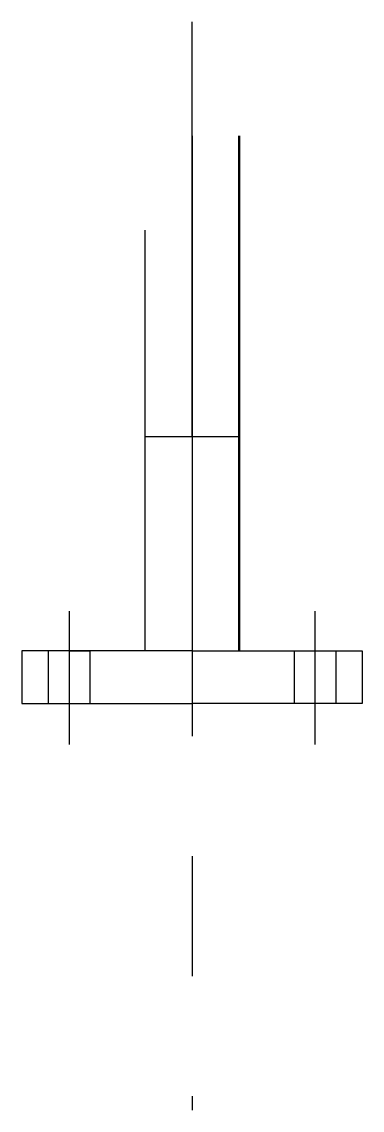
# Model space of a CAD drawing. Header units: millimetres. Extents: x -1950 to -231, y 2736 to 6518.
# Drawn here: x -1494.2 to -1476.2, y 6310.2 to 6367.8 of the extents above.
import ezdxf

# ---------------------------------------------------------------- set-up
doc = ezdxf.new("R2010")
doc.units = ezdxf.units.MM
doc.linetypes.add('CENTER', pattern=[50.8, 31.75, -6.35, 6.35, -6.35])
doc.linetypes.add('DASHED2', pattern=[9.525, 6.35, -3.175])
for name, color, linetype, lineweight in [('xuxian', 7, 'DASHED2', 25), ('点画线', 7, 'CENTER', 25), ('粗实线', 7, 'Continuous', 50), ('细实线', 7, 'Continuous', 25)]:
    doc.layers.add(name, color=color, linetype=linetype, lineweight=lineweight)

msp = doc.modelspace()

# ---------------------------------------------------------------- linework, layer by layer
at = {"layer": 'xuxian'}
for p, q in [((-1492.839, 6334.556), (-1492.839, 6331.756)), ((-1491.739, 6334.556), (-1490.639, 6334.556)), ((-1490.639, 6334.556), (-1490.639, 6331.756)), ((-1479.84, 6334.556), (-1479.84, 6331.756)), ((-1477.64, 6334.556), (-1477.64, 6331.756))]:
    msp.add_line(p, q, dxfattribs=at)
at = {"layer": '点画线'}
for p, q in [((-1485.239, 6361.788), (-1485.239, 6310.245)), ((-1491.739, 6336.651), (-1491.739, 6329.593)), ((-1478.74, 6336.651), (-1478.74, 6329.593))]:
    msp.add_line(p, q, dxfattribs=at)
at = {"layer": '粗实线'}
msp.add_line((-1482.739, 6361.788), (-1482.739, 6334.588), dxfattribs=at)
at = {"layer": '细实线'}
for p, q in [((-1485.239, 6345.891), (-1485.239, 6367.827)), ((-1487.739, 6356.797), (-1487.739, 6334.588)), ((-1487.739, 6345.891), (-1482.739, 6345.891)), ((-1485.239, 6334.556), (-1494.239, 6334.556)), ((-1494.239, 6334.556), (-1494.239, 6331.756)), ((-1485.239, 6334.556), (-1476.239, 6334.556)), ((-1476.239, 6334.556), (-1476.239, 6331.756)), ((-1494.239, 6331.756), (-1485.239, 6331.756)), ((-1476.239, 6331.756), (-1485.239, 6331.756))]:
    msp.add_line(p, q, dxfattribs=at)

doc.saveas('drawing.dxf')
